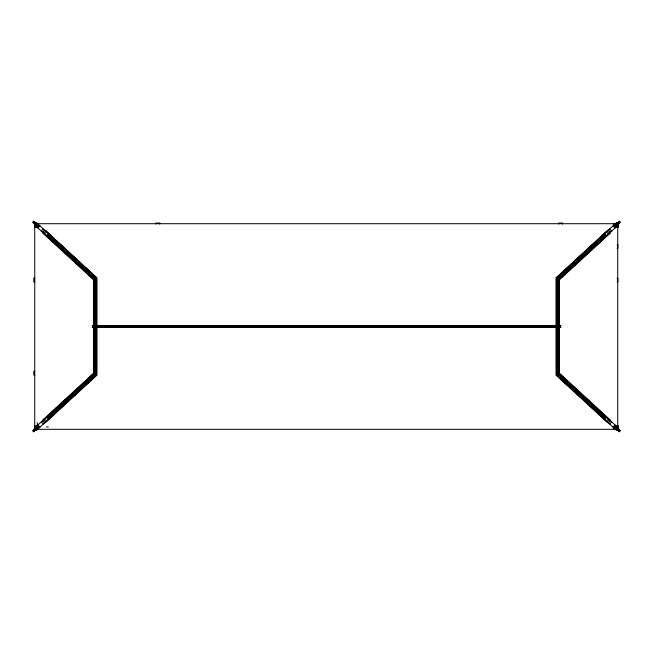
<?xml version="1.0" encoding="UTF-8"?>
<svg xmlns="http://www.w3.org/2000/svg" width="653" height="653" viewBox="0 0 653 653"><rect width="100%" height="100%" fill="white"/><g stroke="black" fill="none" stroke-linecap="round" stroke-linejoin="round"><path stroke-width="0.98" d="M56.248 245.357L56.68 244.581M56.558 244.573L56.803 243.153L58.19 242.541M594.81 410.459L596.197 409.847L596.434 408.574M596.311 408.525L596.752 407.643M51.922 241.373L52.42 240.655C51.652 240.304 54.362 237.888 53.864 238.81M601.078 411.627L600.58 412.345C601.062 412.965 598.874 414.72 599.136 414.19M47.4 237.202L48.093 236.41M47.922 236.606L48.395 236.043L62.647 249.168M48.477 235.921L94.285 278.121M48.649 235.733L94.489 277.958M49.595 234.737L48.2 236.247L94.065 278.496M603.405 418.263L604.654 416.932L558.731 374.487M605.078 416.394L604.605 416.957L558.935 374.504M605.6 415.798L604.907 416.59M93.893 280.039L42.69 232.868L43.457 232.141M44.779 230.738L45.237 230.297L96.424 277.452L96.424 375.548L45.237 422.703L44.779 422.262M608.114 230.615L607.763 230.297L556.576 277.452L556.576 375.548L607.763 422.703L608.221 422.262M609.543 420.859L610.31 420.132L559.107 372.961M32.985 222.346L33.85 221.408M33.401 222.722L34.258 221.791L33.458 222.779M33.63 222.934L34.487 221.996M34.34 224.722L36.331 222.542L49.114 234.264L47.098 236.419L34.291 224.681M34.944 224.142L35.801 223.204M34.527 224.901L36.519 222.722M35.54 224.689L36.405 223.75M35.735 224.869L36.592 223.93M35.842 224.967L36.707 224.028M35.654 225.93L36.217 225.309M37.074 224.371L37.645 223.75M36.413 225.489L37.27 224.55M36.527 225.587L37.384 224.648M37.294 226.289L38.16 225.367M36.797 226.975L37.368 226.362M38.225 225.424L38.788 224.803M37.776 226.73L38.633 225.791M38.078 227.015L38.935 226.077M37.907 227.995L39.898 225.816M41.302 231.105L43.294 228.934M42.527 232.231L44.518 230.052M43.629 233.235L45.628 231.064M44.6 234.125L46.592 231.946M46.355 235.733L48.346 233.562M46.763 236.108L48.755 233.929M604.245 419.071L606.237 416.892M604.654 419.438L606.645 417.267M606.408 421.054L608.4 418.875M607.372 421.936L609.371 419.765M608.482 422.948L610.473 420.769M609.706 424.066L611.698 421.895M613.102 427.184L615.093 425.005M614.065 426.923L614.922 425.985M614.367 427.209L615.224 426.27M614.212 428.197L614.775 427.576M615.632 426.638L616.203 426.025M614.848 427.65L615.697 426.703M615.616 428.352L616.473 427.413M615.73 428.45L616.587 427.511M615.355 429.25L615.926 428.629M616.783 427.691L617.346 427.07M616.293 428.972L617.158 428.033M616.408 429.07L617.265 428.131M616.595 429.25L617.46 428.311M616.481 430.278L618.473 428.099M618.66 428.278L616.669 430.458L603.886 418.736L605.902 416.581L618.709 428.319M618.513 431.004L619.37 430.066M619.542 430.221L618.685 431.16L619.599 430.278M619.15 431.592L620.015 430.654M93.893 372.961L42.69 420.132L43.457 420.859M42.927 420.312L93.893 373.361L93.893 279.623L42.927 232.688M46.42 417.422L94.163 373.443M46.641 417.667L94.448 373.63M46.698 417.732L94.448 373.745M46.771 417.806L94.448 373.891M94.065 374.504L48.395 416.957L47.922 416.394M49.595 418.263L48.346 416.932L94.269 374.487M48.346 416.932L94.448 374.536M94.285 374.879L48.526 417.128L94.285 374.977L94.285 278.023M94.489 375.042L48.697 417.316L94.489 375.132L94.489 277.868M51.563 416.018L56.517 411.455M69.871 399.146L72.867 396.395M85.576 384.682L87.078 383.303M46.208 421.169L48.224 419.389M50.265 417.512L56.64 411.553M58.786 409.651L64.778 404.142M68.524 400.689L76.752 393.106M79.005 391.033L81.25 388.886M84.245 386.209L90.228 380.691M94.726 376.552L96.22 375.091M45.041 422.458L96.007 375.508M45.049 422.556L96.424 375.238M556.789 277.517L607.894 230.444L556.576 277.762M556.78 277.909L558.274 276.448M562.772 272.309L568.755 266.791M571.75 264.114L573.995 261.967M576.248 259.894L584.476 252.311M588.222 248.858L594.214 243.349M596.36 241.447L602.735 235.488M604.776 233.611L606.792 231.831M565.922 269.697L567.424 268.318M580.133 256.605L583.129 253.854M596.483 241.545L601.437 236.982M558.511 277.958L604.351 235.733M558.715 278.121L604.523 235.921M558.552 278.464L563.735 273.689M566.69 270.971L571.865 266.204M573.342 264.84L580.737 258.025M582.215 256.662L588.133 251.217M590.353 249.168L604.605 236.043L605.078 236.606M558.731 278.513L604.654 236.068M558.935 278.496L604.8 236.247L603.405 234.737M558.552 279.255L606.302 235.268M558.552 279.37L606.359 235.333M558.731 279.313L606.408 235.39M558.837 279.557L606.58 235.578M559.107 280.039L610.31 232.868L559.107 279.639L559.107 373.361L610.073 420.312M34.291 428.319L47.122 416.565L49.089 418.761L36.282 430.498L34.34 428.278M32.65 430.964L38.47 425.625M33.507 431.902L39.327 426.564M613.673 226.436L619.493 221.098M614.53 227.375L620.35 222.036M618.709 224.681L605.878 236.435L603.911 234.239L616.718 222.502L618.66 224.722M36.658 223.701L615.787 223.701M37.041 226.281L35.123 226.281L35.164 227.089M616.522 226.281L618.448 226.281L618.432 227.089L615.583 227.089M35.123 227.089L37.972 227.089M617.134 244.663L617.86 244.663L617.86 248.393L617.134 248.393M34.887 278.178L33.785 278.178L33.785 281.908L34.887 281.908M617.134 278.251L617.86 278.251L617.86 281.982L617.134 281.982M94.285 324.606L96.211 324.606M556.789 324.606L558.715 324.606M92.13 325.569L118.977 325.569L118.977 327.431M560.976 325.569L534.13 325.569L534.13 327.431M96.269 325.749L556.291 326.059M93.893 326.1L94.448 326.01M558.552 326.01L559.107 326.1M118.707 326.206L534.872 326.19M118.707 326.394L534.872 326.394L118.283 326.5M118.707 326.737L534.872 326.737M93.893 326.9L94.163 373.54M96.269 327.063L556.291 327.063M92.13 327.431L560.976 327.431M94.285 328.394L96.211 328.394M556.789 328.394L558.715 328.394M34.887 371.369L33.785 371.369L33.785 375.1L34.887 375.1M35.123 426.107L37.041 426.107M616.522 426.107L618.448 426.107L618.432 426.915L616.522 426.915M35.123 426.915L35.939 426.915M46.445 426.915L48.338 426.915M613.445 428.572L614.318 428.539L614.318 427.821M36.658 429.299L615.787 429.299M599.136 238.81C598.638 237.978 601.348 240.271 600.58 240.655L601.078 241.373M53.864 414.19C54.126 414.72 51.938 412.965 52.42 412.345L51.922 411.627M614.53 425.625L620.35 430.964M613.673 426.564L619.493 431.902M33.507 221.098L39.327 226.436M32.65 222.036L38.47 227.375M558.837 373.443L606.58 417.422M558.552 373.63L606.359 417.667M558.552 373.745L606.302 417.732M558.552 373.891L606.229 417.806M558.552 374.536L604.654 416.932M558.715 374.879L604.474 417.128L558.715 374.977L558.715 278.023M558.511 375.042L604.351 417.267L558.511 375.132L558.511 277.868M565.922 383.303L567.424 384.682M580.133 396.395L583.129 399.146M596.483 411.455L601.437 416.018M556.78 375.091L558.274 376.552M562.772 380.691L568.755 386.209M571.75 388.886L573.995 391.033M576.248 393.106L584.476 400.689M588.222 404.142L594.214 409.651M596.36 411.553L602.735 417.512M604.776 419.389L606.792 421.169M556.993 375.508L607.959 422.458M556.576 375.238L607.951 422.556M96.211 277.517L45.106 230.444L96.424 277.762M46.208 231.831L48.224 233.611M50.265 235.488L56.64 241.447M58.786 243.349L64.778 248.858M68.524 252.311L76.752 259.894M79.005 261.967L81.25 264.114M84.245 266.791L90.228 272.309M94.726 276.448L96.22 277.909M51.563 236.982L56.517 241.545M69.871 253.854L72.867 256.605M85.576 268.318L87.078 269.697M64.867 251.217L70.785 256.662M72.263 258.025L79.658 264.84M81.135 266.204L86.31 270.971M89.265 273.689L94.448 278.464M48.346 236.068L94.269 278.513M46.698 235.268L94.448 279.255M46.641 235.333L94.448 279.37M46.592 235.39L94.269 279.313M46.42 235.578L94.163 279.557M604.907 236.41L605.6 237.202M48.093 416.59L47.4 415.798M619.15 221.408L620.015 222.346M619.599 222.722L618.742 221.791L619.542 222.779M618.513 221.996L619.37 222.934M617.199 223.204L618.056 224.142M616.481 222.722L618.473 224.901M616.595 223.75L617.46 224.689M616.408 223.93L617.265 224.869M616.293 224.028L617.158 224.967M615.355 223.75L615.926 224.371M616.783 225.309L617.346 225.93M615.73 224.55L616.587 225.489M615.616 224.648L616.473 225.587M614.848 225.35L615.697 226.297M614.212 224.803L614.775 225.424M615.632 226.362L616.203 226.975M614.367 225.791L615.224 226.73M614.065 226.077L614.922 227.015M613.102 225.816L615.093 227.995M609.706 228.934L611.698 231.105M608.482 230.052L610.473 232.231M607.372 231.064L609.371 233.235M606.408 231.946L608.4 234.125M604.654 233.562L606.645 235.733M604.245 233.929L606.237 236.108M46.763 416.892L48.755 419.071M46.355 417.267L48.346 419.438M44.6 418.875L46.592 421.054M43.629 419.765L45.628 421.936M42.527 420.769L44.518 422.948M41.302 421.895L43.294 424.066M37.907 425.005L39.898 427.184M38.078 425.985L38.935 426.923M37.776 426.27L38.633 427.209M36.797 426.025L37.368 426.638L37.36 422.613M38.225 427.576L38.788 428.197M37.303 426.703L38.152 427.65M36.527 427.413L37.384 428.352M36.413 427.511L37.27 428.45M35.654 427.07L36.217 427.691M37.074 428.629L37.645 429.25M35.842 428.033L36.707 428.972M35.735 428.131L36.592 429.07M35.54 428.311L36.405 429.25M34.527 428.099L36.519 430.278M33.63 430.066L34.487 431.004M33.458 430.221L34.315 431.16L33.401 430.278M32.985 430.654L33.85 431.592M609.543 232.141L610.073 232.688M607.763 230.297L608.221 230.738M596.752 245.357L596.32 244.581M596.442 244.573L596.197 243.153L594.81 242.541M58.19 410.459L56.803 409.847L56.566 408.574M56.689 408.525L56.248 407.643M618.391 226.281L618.391 227.089M618.391 426.107L618.391 426.915M617.714 224.673L617.714 428.327M614.318 224.412L614.318 223.644L613.445 223.693L613.445 226.656M613.445 426.564L613.445 428.588M562.486 224.126L562.486 223.032L558.756 223.032L558.756 224.126M560.535 325.569L560.535 327.431M559.548 325.569L559.548 327.431M558.935 278.186L558.935 374.814M558.568 325.569L558.568 327.431M558.38 325.569L558.38 327.431M558.201 325.569L558.201 327.431M557.784 325.569L557.784 327.431M556.993 277.403L556.993 375.597M556.789 277.427L556.789 375.573M556.666 278.79L556.666 326.1L96.269 326.059L96.334 278.79M556.666 374.21L556.666 326.9L96.269 326.924L96.334 374.21M556.405 278.798L556.405 374.202M556.291 326.508L556.291 327.382M556.095 277.59L556.095 375.32M555.581 325.569L555.581 327.431M553.76 325.569L553.76 327.431M553.515 325.569L553.515 327.431M553.254 325.569L553.254 327.431M553.099 325.569L553.099 327.431M550.144 325.569L550.144 327.431M549.997 325.569L549.997 327.431M549.222 325.569L549.222 327.431M549.002 325.569L548.912 327.431M548.496 325.569L548.496 327.431M547.606 325.569L547.606 327.431M542.667 325.569L542.667 327.431M541.443 325.569L541.443 327.431M540.26 325.569L540.26 327.431M539.68 325.569L539.68 327.431M539.305 325.569L539.305 327.431M538.921 325.569L538.921 327.431M538.733 325.569L538.733 327.431M538.317 325.569L538.317 327.431M538.031 325.569L538.031 327.431M537.876 325.569L537.876 327.431M537.778 325.569L537.778 327.431M536.921 325.569L536.921 327.431M536.742 325.569L536.742 327.431M536.072 325.569L536.072 327.431M535.223 325.569L535.223 327.431M534.717 325.569L534.717 327.431M159.765 224.126L159.765 223.032L156.034 223.032L156.034 224.126M118.389 325.569L118.389 327.431M117.883 325.569L117.883 327.431M117.034 325.569L117.034 327.431M116.365 325.569L116.365 327.431M116.177 325.569L116.177 327.431M115.328 325.569L115.328 327.431M115.23 325.569L115.23 327.431M115.067 325.569L115.067 327.431M114.781 325.569L114.781 327.431M114.365 325.569L114.365 327.431M114.185 325.569L114.185 327.431M113.802 325.569L113.802 327.431M113.418 325.569L113.418 327.431M112.838 325.569L112.838 327.431M111.663 325.569L111.663 327.431M110.439 325.569L110.439 327.431M105.5 325.569L105.5 327.431M104.611 325.569L104.611 327.431M104.194 325.569L104.194 327.431M104.105 325.569L104.105 327.431M103.884 325.569L103.884 327.431M103.101 325.569L103.101 327.431M102.954 325.569L102.954 327.431M100.007 325.569L100.007 327.431M99.844 325.569L99.844 327.431M99.591 325.569L99.591 327.431M99.46 325.569L99.46 327.431M99.346 325.569L99.346 327.431M97.526 325.569L97.526 327.431M96.905 277.59L96.905 375.32M96.595 278.798L96.595 374.202M96.211 277.427L96.211 375.573M96.007 277.403L96.007 375.597M95.314 325.569L95.314 327.431M94.905 325.569L94.905 327.431M94.726 325.569L94.726 327.431M94.53 325.569L94.53 327.431M94.163 279.46L94.163 326.1M94.065 278.186L94.065 374.814M93.559 325.569L93.559 327.431M92.563 325.569L92.563 327.431M38.233 224.412L38.233 223.644L37.36 223.693L37.36 224.412M38.233 427.821L38.233 428.572M35.164 426.107L35.164 426.915M34.74 223.701L34.74 429.299"/></g></svg>
